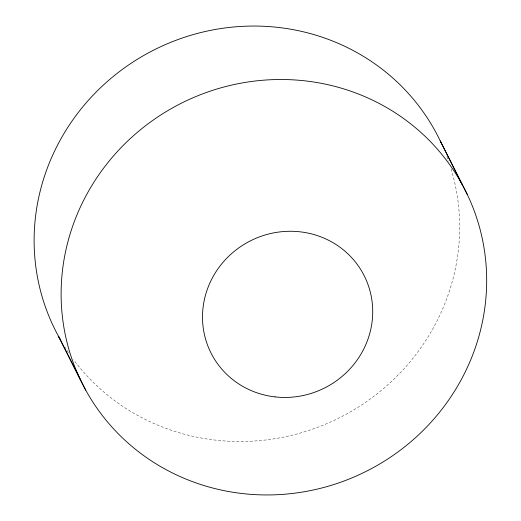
<?xml version="1.0" encoding="UTF-8"?>
<svg xmlns="http://www.w3.org/2000/svg" width="521" height="521" viewBox="0 0 521 521"><rect width="100%" height="100%" fill="white"/><g stroke="black" fill="none" stroke-linecap="round" stroke-linejoin="round"><path stroke-width="0.39" stroke-dasharray="2.6 1.95" d="M446.933 156.626A214.483 205.964 -26.8 0 1 448.588 161.197M451.095 168.908A214.483 205.964 -26.8 0 1 339.881 417.555A214.483 205.964 -26.8 0 1 73.663 359.842M68.485 352.587A214.483 205.964 -26.8 0 1 64.923 347.155"/><path stroke-width="0.78" d="M467.252 194.411A214.483 205.964 -26.8 0 0 100.299 172.698A214.483 205.964 -26.8 0 0 254.137 494.572A214.483 205.964 -26.8 0 0 467.252 194.411L440.252 140.957L462.068 184.31M85.731 390.138L58.73 336.69L80.54 380.043M60.716 340.213A214.483 205.964 -26.8 0 1 151.663 51.149A214.483 205.964 -26.8 0 1 440.948 142.422M275.042 396.898A85.796 82.39 -26.8 0 0 366.784 281.386A85.796 82.39 -26.8 0 0 220.982 264.798A85.796 82.39 -26.8 0 0 275.042 396.898"/></g></svg>
